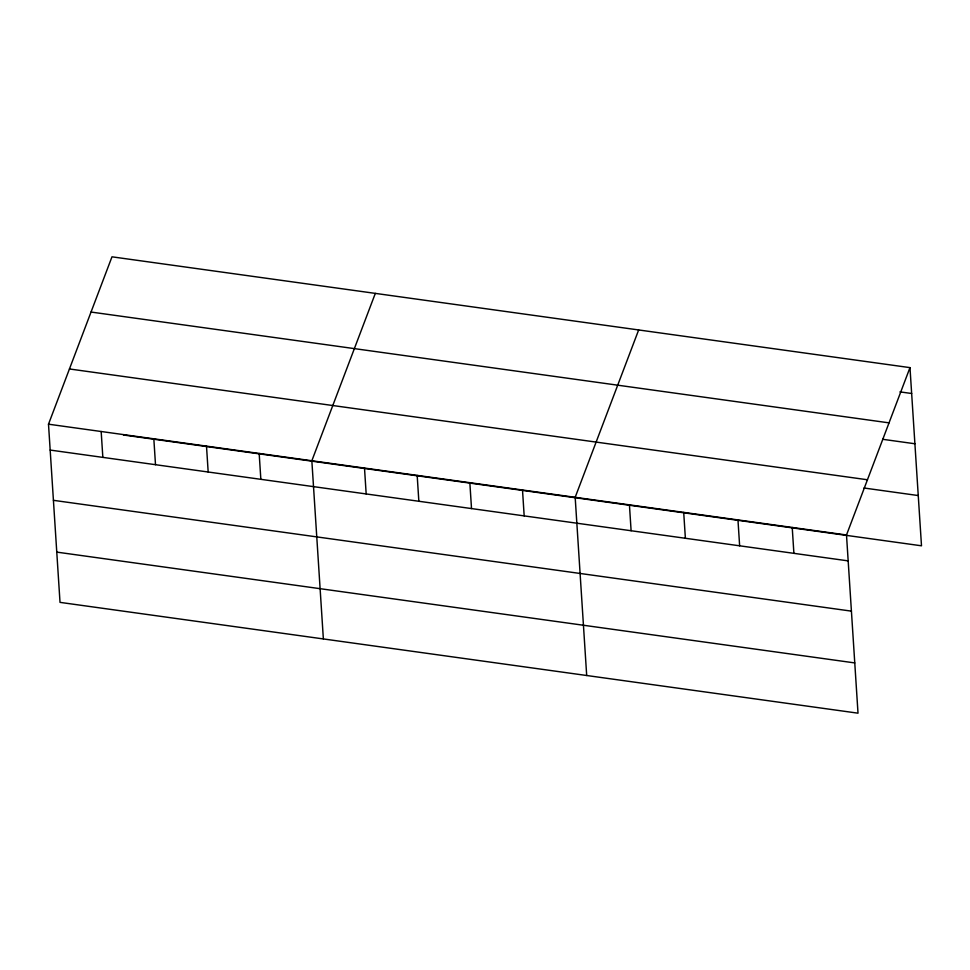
<?xml version="1.0" encoding="UTF-8"?>
<svg xmlns="http://www.w3.org/2000/svg" width="970" height="970" viewBox="0 0 970 970"><rect width="100%" height="100%" fill="white"/><g stroke="black" fill="none" stroke-linecap="round" stroke-linejoin="round"><path stroke-width="1.45" d="M909.981 367.63L846.495 534.991L858.013 713.18L60.019 602.37L48.5 424.193L111.986 256.82L909.981 367.63L921.5 545.807L123.505 435.009M375.317 293.389L311.843 460.762L323.362 638.939M638.66 329.958L575.174 497.319L586.692 675.508M899.918 391.868L911.654 393.505M91.034 312.049L889.029 422.859M882.639 439.289L914.904 443.763M69.452 368.964L867.447 479.762M863.991 488.007L918.25 495.549M48.5 424.193L846.495 534.991M50.173 450.068L848.168 560.878M53.423 500.326L851.418 611.136M56.769 552.112L854.764 662.922M792.223 527.462L793.896 553.337M737.964 519.932L739.637 545.807M683.704 512.39L685.378 538.265M629.433 504.861L631.106 530.736M522.503 490.008L524.176 515.882M469.844 482.696L471.517 508.571M417.173 475.385L418.846 501.26M364.502 468.073L366.175 493.948M259.172 453.451L260.845 479.325M206.501 446.127L208.174 472.002M153.83 438.816L155.503 464.691M101.171 431.504L102.844 457.379"/></g></svg>
